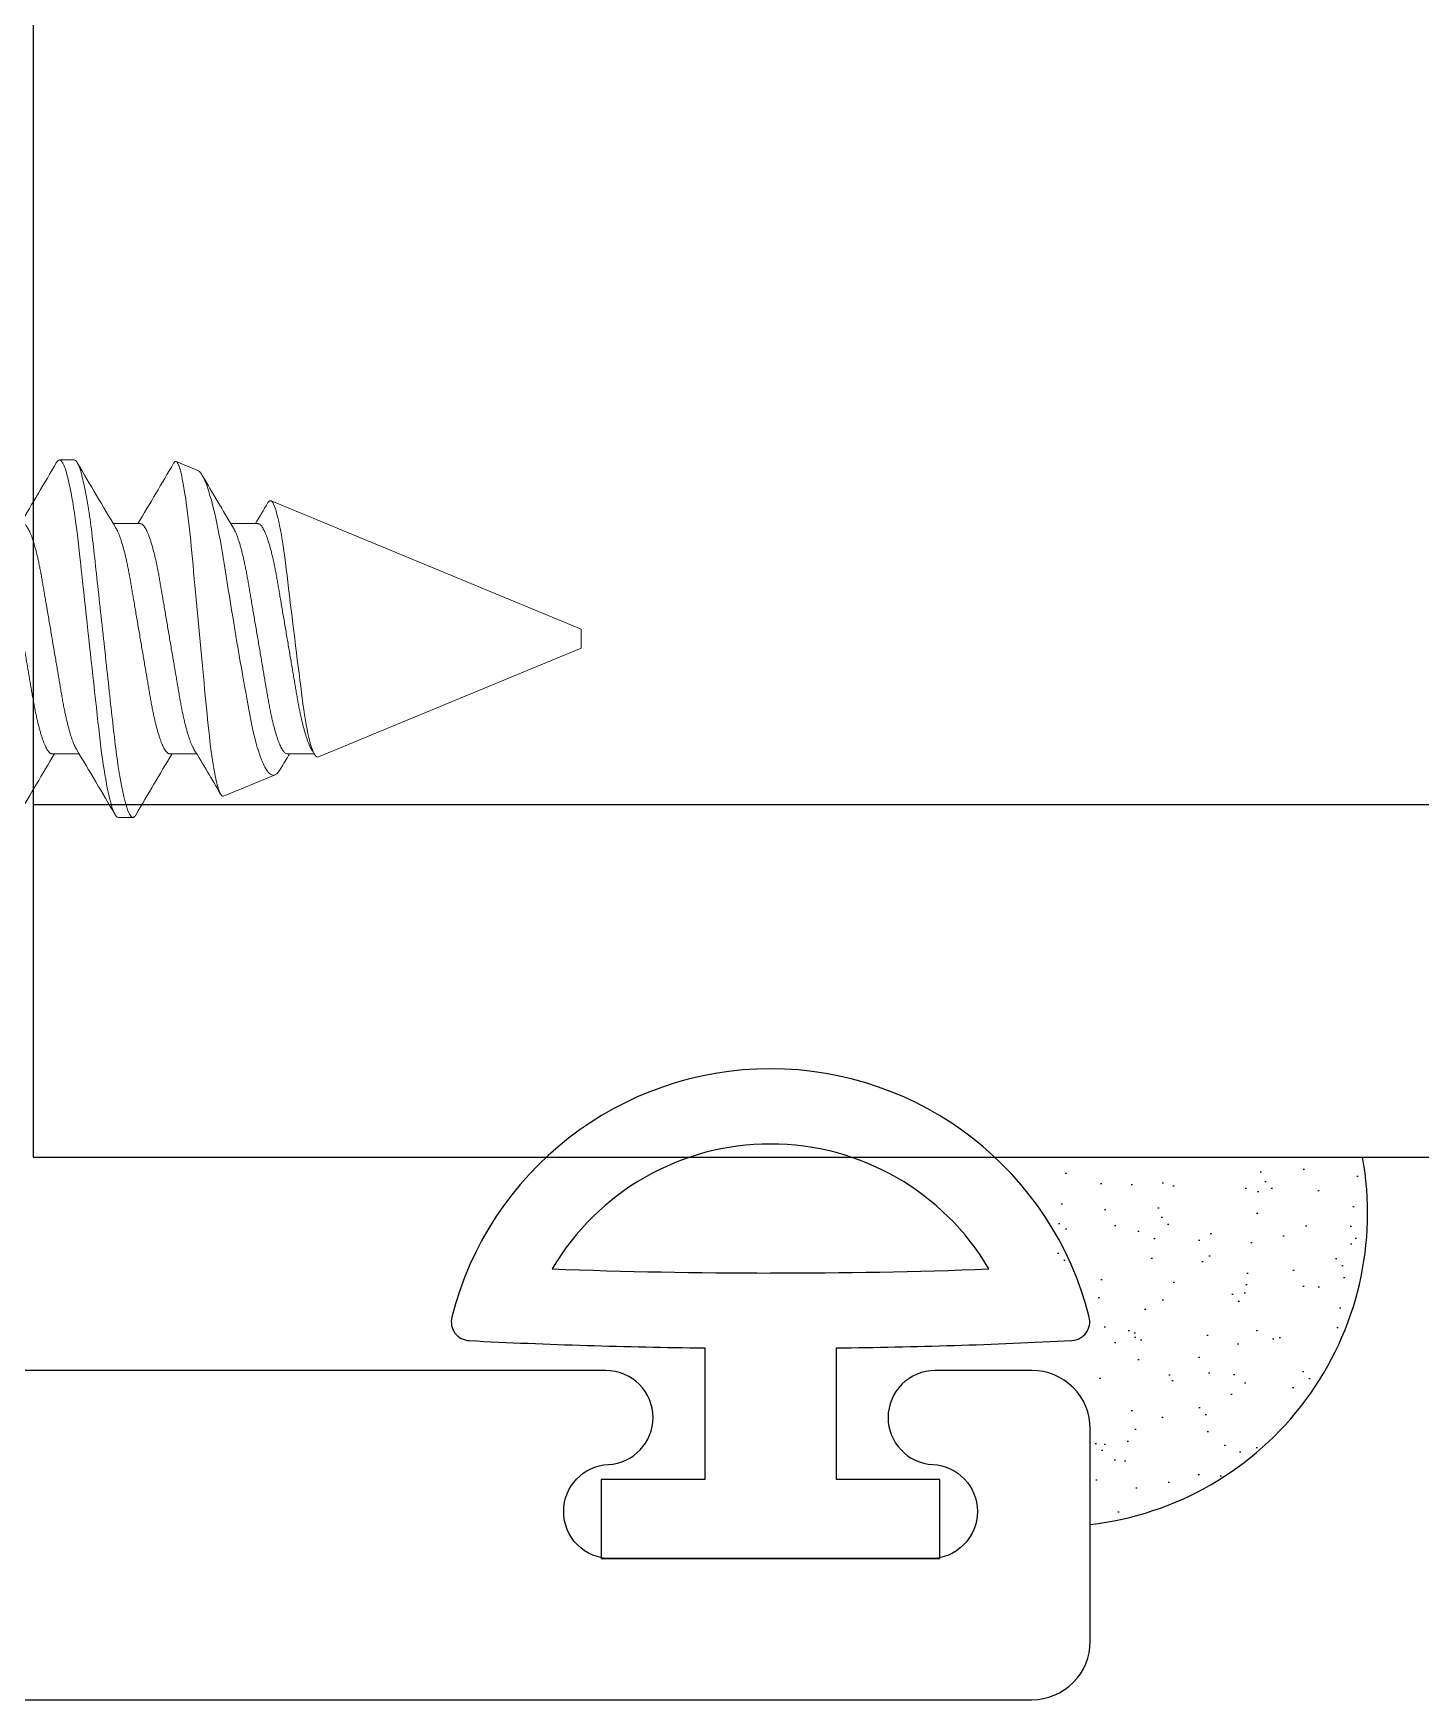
# Model space of a CAD drawing. Extents: x -26 to 91, y -47 to 75.
# Drawn here: x 10.695 to 11.432, y 51.659 to 52.545 of the extents above; entities that cross this region are included whole.
import ezdxf

# ---------------------------------------------------------------- set-up
doc = ezdxf.new("R2010")
doc.units = 0
doc.header["$MEASUREMENT"] = 0
doc.layers.get('0').update_dxf_attribs({"linetype": 'CONTINUOUS'})
for name, color, linetype in [('Ballons', 7, 'CONTINUOUS'), ('FRAME', 1, 'CONTINUOUS'), ('GEOMETRY', 1, 'CONTINUOUS'), ('GLASS', 7, 'CONTINUOUS'), ('TEXT', 7, 'CONTINUOUS')]:
    doc.layers.add(name, color=color, linetype=linetype)

# ---------------------------------------------------------------- blocks, each defined once
blk = doc.blocks.new('no 10 1 in')
at = {"color": 7, "linetype": 'Continuous', "lineweight": 15}
for p, q in [((55.93295, 25.67204), (55.92514, 25.67204)), ((55.99868, 25.66646), (55.98717, 25.67123)), ((56.20248, 25.58204), (56.03762, 25.65033)), ((55.96811, 25.63821), (55.95375, 25.63821)), ((56.03061, 25.63821), (56.01625, 25.63821)), ((56.20248, 25.57704), (56.20248, 25.58204)), ((56.20248, 25.57204), (56.20248, 25.57704)), ((56.06283, 25.5142), (56.20248, 25.57204)), ((55.92123, 25.51587), (55.93559, 25.51587)), ((55.98373, 25.51587), (55.99809, 25.51587)), ((56.04623, 25.51587), (56.06059, 25.51587)), ((56.01239, 25.4933), (56.03975, 25.50464)), ((55.95639, 25.48204), (55.9642, 25.48204))]:
    blk.add_line(p, q, dxfattribs=at)
at = {"color": 7, "linetype": 'Continuous', "lineweight": 15, "flags": 128}
for points in [[(55.92347, 25.67055), (55.92355, 25.6707), (55.92397, 25.67129), (55.92437, 25.67171), (55.92476, 25.67196), (55.92514, 25.67204), (55.92557, 25.67194), (55.92602, 25.67161), (55.92648, 25.67107), (55.92696, 25.67029), (55.92745, 25.66928), (55.92794, 25.66807), (55.92844, 25.66663), (55.92895, 25.66496), (55.92946, 25.66308), (55.92992, 25.66122), (55.93038, 25.65919), (55.93084, 25.657), (55.93129, 25.65466), (55.93175, 25.65217), (55.9322, 25.64954), (55.93265, 25.64679), (55.93309, 25.64391), (55.9335, 25.64108), (55.9339, 25.63816), (55.9343, 25.63515), (55.93468, 25.63208), (55.93506, 25.62895), (55.93542, 25.62576), (55.93584, 25.62193), (55.93628, 25.61796), (55.93673, 25.61385), (55.93719, 25.60963), (55.93762, 25.60576), (55.93805, 25.60181), (55.93849, 25.59779), (55.93894, 25.59371), (55.93939, 25.58959), (55.93984, 25.58543), (55.9403, 25.58124), (55.94076, 25.57704), (55.9412, 25.57305), (55.94164, 25.56907), (55.94207, 25.56512), (55.9425, 25.56119), (55.94293, 25.5573), (55.94335, 25.55347), (55.94384, 25.54903), (55.94431, 25.54468), (55.94478, 25.54045), (55.94523, 25.53634), (55.94562, 25.53278), (55.946, 25.52934), (55.94637, 25.52597), (55.94677, 25.52266), (55.94717, 25.51941), (55.94758, 25.51624), (55.94801, 25.51316), (55.94844, 25.51018), (55.94886, 25.50744), (55.94928, 25.50481), (55.94971, 25.5023), (55.95014, 25.49991), (55.95058, 25.49766), (55.95102, 25.49553), (55.95153, 25.49322), (55.95205, 25.49111), (55.95256, 25.48922), (55.95306, 25.48754), (55.95351, 25.48623), (55.95395, 25.48511), (55.95438, 25.48416), (55.9548, 25.48339), (55.95522, 25.48279), (55.95562, 25.48237), (55.95601, 25.48213), (55.95639, 25.48204), (55.95639, 25.48204)], [(56.01239, 25.4933), (56.01208, 25.49325), (56.01176, 25.49334), (56.01143, 25.49359), (56.0111, 25.49398), (56.01076, 25.49453), (56.01041, 25.49524), (56.01005, 25.49611), (56.0097, 25.49713), (56.00935, 25.49826), (56.009, 25.49952), (56.00865, 25.50094), (56.0083, 25.50249), (56.00794, 25.50421), (56.00758, 25.50607), (56.00722, 25.50807), (56.00687, 25.51021), (56.00653, 25.51239), (56.00619, 25.5147), (56.00585, 25.51712), (56.00552, 25.51966), (56.00518, 25.52236), (56.00486, 25.52516), (56.00453, 25.52809), (56.00422, 25.53111), (56.00392, 25.5341), (56.00362, 25.53716), (56.00331, 25.54032), (56.00299, 25.54354), (56.00267, 25.54689), (56.00234, 25.55029), (56.002, 25.55377), (56.00166, 25.55729), (56.00132, 25.56087), (56.00097, 25.56447), (56.00062, 25.56813), (56.00027, 25.57181), (55.99992, 25.57558), (55.99956, 25.57936), (55.9992, 25.58318), (55.99884, 25.58698), (55.9985, 25.59067), (55.99816, 25.59433), (55.99782, 25.598), (55.99748, 25.60163), (55.99714, 25.60531), (55.99681, 25.60895), (55.99647, 25.61255), (55.99615, 25.6161), (55.99584, 25.61946), (55.99554, 25.62275), (55.99524, 25.62599), (55.99493, 25.62915), (55.99461, 25.6323), (55.99429, 25.63535), (55.99395, 25.63833), (55.99362, 25.6412), (55.99328, 25.64396), (55.99294, 25.6466), (55.99259, 25.64915), (55.99225, 25.65158), (55.99189, 25.65392), (55.99153, 25.65614), (55.99118, 25.65823), (55.99082, 25.66017), (55.99047, 25.66193), (55.99013, 25.66354), (55.98978, 25.66502), (55.98944, 25.66634), (55.9891, 25.66753), (55.98876, 25.66857), (55.98842, 25.66944), (55.98809, 25.67015), (55.98778, 25.67067), (55.98747, 25.67103), (55.98717, 25.67123), (55.98686, 25.67127), (55.98655, 25.67116), (55.98623, 25.67088), (55.9859, 25.67044), (55.98582, 25.67029)], [(55.99867, 25.66645), (55.99906, 25.66626), (55.99958, 25.66584), (56.00012, 25.66524), (56.00068, 25.66447), (56.00126, 25.6635), (56.00185, 25.66236), (56.00245, 25.66104), (56.00306, 25.65954), (56.00362, 25.65804), (56.00418, 25.6564), (56.00475, 25.65462), (56.00532, 25.65271), (56.00591, 25.65062), (56.0065, 25.6484), (56.00709, 25.64604), (56.00768, 25.64356), (56.00825, 25.64104), (56.00881, 25.63841), (56.00938, 25.63567), (56.00994, 25.63282), (56.01051, 25.62981), (56.01106, 25.62672), (56.01162, 25.6235), (56.01216, 25.62021), (56.01267, 25.61696), (56.0132, 25.61365), (56.01374, 25.61025), (56.0143, 25.60679), (56.01488, 25.6032), (56.01547, 25.59957), (56.01607, 25.59587), (56.01669, 25.59215), (56.01724, 25.58878), (56.01781, 25.5854), (56.01838, 25.58199), (56.01895, 25.57858), (56.01954, 25.57511), (56.02013, 25.57165), (56.02072, 25.56819), (56.02131, 25.56475), (56.02188, 25.56147), (56.02245, 25.55821), (56.02302, 25.55498), (56.02358, 25.5518), (56.02415, 25.54861), (56.02471, 25.54547), (56.02526, 25.54239), (56.02581, 25.53937), (56.02632, 25.53655), (56.02685, 25.53382), (56.02739, 25.53116), (56.02795, 25.5286), (56.02853, 25.52609), (56.02913, 25.52369), (56.02973, 25.5214), (56.03035, 25.51923), (56.03091, 25.51741), (56.03147, 25.51569), (56.03204, 25.51408), (56.03261, 25.51258), (56.0332, 25.51118), (56.03379, 25.5099), (56.03439, 25.50875), (56.03498, 25.50773), (56.03558, 25.50682), (56.03619, 25.50606), (56.03679, 25.50545), (56.03738, 25.50498), (56.03799, 25.50465), (56.03858, 25.50449), (56.03917, 25.50448), (56.03975, 25.50464)], [(56.06283, 25.5142), (56.0624, 25.51412), (56.06196, 25.51426), (56.06152, 25.51459), (56.06105, 25.51515), (56.06057, 25.51592), (56.06009, 25.5169), (56.05963, 25.51804), (56.05916, 25.51937), (56.05869, 25.52088), (56.05821, 25.52262), (56.05773, 25.52455), (56.05726, 25.52666), (56.0568, 25.52887), (56.05635, 25.53125), (56.05591, 25.53377), (56.05547, 25.53651), (56.05504, 25.53939), (56.05462, 25.5424), (56.05421, 25.54543), (56.05381, 25.54857), (56.0534, 25.55179), (56.05296, 25.55518), (56.05252, 25.55864), (56.05208, 25.56216), (56.05161, 25.56582), (56.05115, 25.56953), (56.05068, 25.57327), (56.05021, 25.57714), (56.04973, 25.58102), (56.04925, 25.5849), (56.04879, 25.58867), (56.04834, 25.59243), (56.04789, 25.59615), (56.04744, 25.59993), (56.047, 25.60364), (56.04656, 25.60728), (56.04616, 25.61072), (56.04576, 25.61408), (56.04535, 25.61733), (56.04492, 25.62056), (56.04449, 25.62366), (56.04404, 25.62663), (56.04359, 25.62949), (56.04313, 25.63219), (56.04267, 25.63473), (56.0422, 25.63717), (56.04172, 25.63942), (56.04125, 25.64148), (56.04078, 25.64331), (56.04032, 25.64494), (56.03987, 25.64637), (56.03952, 25.64732), (56.03918, 25.64815), (56.03885, 25.64885), (56.03852, 25.64943), (56.0381, 25.64997), (56.0377, 25.65029), (56.0373, 25.6504), (56.03688, 25.65029), (56.03644, 25.64995), (56.03601, 25.64939), (56.03584, 25.6491)]]:
    blk.add_lwpolyline(points, dxfattribs=at)
at = {"color": 7, "linetype": 'Continuous', "lineweight": 15}
for centre, radius, start, end in [((52.31931, 27.78024), 4.17621, 329.14196, 329.65759), ((59.42176, 27.71139), 4.04043, 210.33796, 210.90994), ((52.39346, 27.77331), 4.16266, 329.14166, 329.65463), ((59.05265, 27.45483), 3.53833, 210.40835, 210.93575), ((53.5644, 27.11374), 2.87282, 329.09511, 329.348), ((59.5083, 23.37339), 4.1771, 149.14211, 149.65763), ((52.47033, 23.44433), 4.03724, 30.33774, 30.91016), ((59.56766, 23.37525), 4.17346, 149.14189, 149.65785), ((53.18977, 23.8351), 3.27286, 30.4626, 30.94858), ((57.83153, 24.44648), 2.07999, 149.06041, 149.31577), ((54.28374, 24.45196), 2.07102, 30.90345, 30.98763), ((56.03567, 25.51137), 0.00787, 301.14739, 333.95966)]:
    blk.add_arc(centre, radius, start, end, dxfattribs=at)
for points, knots in [([(55.93295, 25.67204), (55.93408, 25.67204), (55.93539, 25.66973), (55.93815, 25.6601), (55.93958, 25.65279), (55.94156, 25.63947), (55.9422, 25.63465), (55.94338, 25.62461), (55.94393, 25.61939), (55.94579, 25.60246), (55.94718, 25.58977), (55.94997, 25.56432), (55.95136, 25.55163), (55.95322, 25.5347), (55.95377, 25.52948), (55.95496, 25.51943), (55.95559, 25.51462), (55.95757, 25.50129), (55.95901, 25.49399), (55.96176, 25.48436), (55.96307, 25.48204), (55.9642, 25.48204)], [0, 0, 0, 0, 0.125, 0.125, 0.25, 0.25, 0.3125, 0.3125, 0.375, 0.375, 0.5, 0.5, 0.625, 0.625, 0.6875, 0.6875, 0.75, 0.75, 0.875, 0.875, 1, 1, 1, 1]), ([(55.89267, 25.63584), (55.89283, 25.63557), (55.89317, 25.63497), (55.89372, 25.63383), (55.89431, 25.63245), (55.89491, 25.63085), (55.89553, 25.62904), (55.89614, 25.62705), (55.89675, 25.62489), (55.89734, 25.62258), (55.89792, 25.62017), (55.89848, 25.61767), (55.89902, 25.61512), (55.89953, 25.61247), (55.90003, 25.60976), (55.90051, 25.60697), (55.901, 25.60409), (55.90151, 25.60111), (55.90204, 25.59797), (55.9026, 25.59469), (55.90319, 25.59127), (55.90378, 25.58778), (55.90438, 25.58423), (55.90499, 25.58065), (55.9056, 25.5771), (55.90619, 25.5736), (55.90678, 25.57018), (55.90735, 25.56679), (55.90792, 25.56345), (55.90848, 25.56017), (55.90903, 25.55696), (55.90956, 25.55385), (55.91008, 25.55079), (55.91059, 25.54779), (55.91109, 25.54485), (55.91161, 25.54199), (55.91215, 25.53922), (55.91271, 25.53653), (55.91327, 25.534), (55.91384, 25.53162), (55.91442, 25.5294), (55.91499, 25.52732), (55.91558, 25.5254), (55.91616, 25.52364), (55.91675, 25.52204), (55.91733, 25.52062), (55.91792, 25.51937), (55.9185, 25.51829), (55.91908, 25.51739), (55.91965, 25.51671), (55.9202, 25.51622), (55.92073, 25.51593), (55.92106, 25.51589), (55.92123, 25.51587)], [0, 0, 0, 0, 0.016551, 0.036076, 0.055684, 0.076279, 0.09689, 0.117481, 0.138014, 0.158452, 0.178759, 0.19799, 0.217041, 0.235888, 0.254503, 0.272881, 0.291368, 0.310096, 0.329043, 0.349099, 0.369335, 0.389718, 0.410212, 0.430781, 0.451388, 0.471059, 0.490697, 0.51027, 0.529746, 0.549094, 0.568285, 0.58729, 0.606083, 0.625518, 0.644756, 0.664216, 0.683932, 0.703876, 0.724018, 0.743399, 0.7629, 0.782492, 0.802141, 0.821815, 0.841481, 0.861106, 0.880659, 0.90103, 0.921251, 0.941289, 0.961112, 0.980691, 1, 1, 1, 1]), ([(55.90561, 25.63821), (55.90577, 25.6382), (55.90609, 25.63816), (55.9066, 25.63789), (55.90712, 25.63746), (55.90765, 25.63683), (55.90821, 25.63602), (55.90877, 25.63502), (55.90934, 25.63384), (55.90993, 25.63245), (55.91054, 25.63085), (55.91115, 25.62904), (55.91176, 25.62705), (55.91237, 25.62489), (55.91297, 25.62258), (55.91355, 25.62017), (55.91411, 25.61767), (55.91464, 25.61512), (55.91516, 25.61247), (55.91566, 25.60976), (55.91614, 25.60697), (55.91663, 25.60409), (55.91713, 25.60111), (55.91767, 25.59797), (55.91823, 25.59469), (55.91881, 25.59127), (55.91941, 25.58778), (55.92001, 25.58423), (55.92062, 25.58065), (55.92122, 25.5771), (55.92182, 25.5736), (55.9224, 25.57018), (55.92298, 25.56679), (55.92355, 25.56345), (55.92411, 25.56017), (55.92465, 25.55696), (55.92518, 25.55385), (55.9257, 25.55079), (55.92621, 25.54779), (55.92671, 25.54485), (55.92723, 25.54199), (55.92777, 25.53922), (55.92833, 25.53653), (55.9289, 25.534), (55.92947, 25.53162), (55.93004, 25.5294), (55.93062, 25.52732), (55.9312, 25.5254), (55.93179, 25.52363), (55.93237, 25.52204), (55.93296, 25.52062), (55.93354, 25.51938), (55.93395, 25.51859), (55.93416, 25.51826), (55.93418, 25.51824)], [0, 0, 0, 0, 0.018425, 0.037098, 0.055995, 0.075092, 0.094361, 0.113774, 0.1333, 0.152908, 0.173502, 0.194114, 0.214705, 0.235238, 0.255675, 0.275982, 0.295213, 0.314265, 0.333111, 0.351727, 0.370105, 0.388591, 0.407319, 0.426267, 0.446322, 0.466559, 0.486941, 0.507436, 0.528005, 0.548612, 0.568283, 0.587921, 0.607494, 0.626969, 0.646317, 0.665508, 0.684513, 0.703307, 0.722741, 0.74198, 0.761439, 0.781155, 0.801099, 0.821241, 0.840622, 0.860124, 0.879715, 0.899364, 0.919038, 0.938704, 0.95833, 0.977882, 0.998253, 1, 1, 1, 1]), ([(55.95517, 25.63584), (55.95533, 25.63557), (55.95567, 25.63497), (55.95622, 25.63383), (55.95681, 25.63245), (55.95741, 25.63085), (55.95803, 25.62904), (55.95864, 25.62705), (55.95925, 25.62489), (55.95984, 25.62258), (55.96042, 25.62017), (55.96098, 25.61767), (55.96152, 25.61512), (55.96203, 25.61247), (55.96253, 25.60976), (55.96301, 25.60697), (55.9635, 25.60409), (55.96401, 25.60111), (55.96454, 25.59797), (55.9651, 25.59469), (55.96569, 25.59127), (55.96628, 25.58778), (55.96688, 25.58423), (55.96749, 25.58065), (55.9681, 25.5771), (55.96869, 25.5736), (55.96928, 25.57018), (55.96985, 25.56679), (55.97042, 25.56345), (55.97098, 25.56017), (55.97153, 25.55696), (55.97206, 25.55385), (55.97258, 25.55079), (55.97309, 25.54779), (55.97359, 25.54485), (55.97411, 25.54199), (55.97465, 25.53922), (55.97521, 25.53653), (55.97577, 25.534), (55.97634, 25.53162), (55.97692, 25.5294), (55.97749, 25.52732), (55.97808, 25.5254), (55.97866, 25.52364), (55.97925, 25.52204), (55.97983, 25.52062), (55.98042, 25.51937), (55.981, 25.51829), (55.98158, 25.51739), (55.98215, 25.51671), (55.9827, 25.51622), (55.98323, 25.51593), (55.98356, 25.51589), (55.98373, 25.51587)], [0, 0, 0, 0, 0.016551, 0.036076, 0.055684, 0.076279, 0.09689, 0.117481, 0.138014, 0.158452, 0.178759, 0.19799, 0.217041, 0.235888, 0.254503, 0.272882, 0.291368, 0.310096, 0.329043, 0.349099, 0.369335, 0.389718, 0.410212, 0.430781, 0.451388, 0.471059, 0.490697, 0.51027, 0.529746, 0.549094, 0.568285, 0.58729, 0.606083, 0.625518, 0.644756, 0.664216, 0.683932, 0.703876, 0.724018, 0.743399, 0.7629, 0.782492, 0.802141, 0.821815, 0.841481, 0.861106, 0.880659, 0.90103, 0.921251, 0.941289, 0.961112, 0.980691, 1, 1, 1, 1]), ([(55.96811, 25.63821), (55.96827, 25.6382), (55.96859, 25.63816), (55.9691, 25.63789), (55.96962, 25.63746), (55.97016, 25.63683), (55.97071, 25.63602), (55.97127, 25.63502), (55.97184, 25.63384), (55.97243, 25.63245), (55.97304, 25.63085), (55.97365, 25.62904), (55.97426, 25.62705), (55.97487, 25.62489), (55.97547, 25.62258), (55.97605, 25.62017), (55.97661, 25.61767), (55.97714, 25.61512), (55.97766, 25.61247), (55.97816, 25.60976), (55.97864, 25.60697), (55.97913, 25.60409), (55.97963, 25.60111), (55.98017, 25.59797), (55.98073, 25.59469), (55.98131, 25.59127), (55.98191, 25.58778), (55.98251, 25.58423), (55.98312, 25.58065), (55.98372, 25.5771), (55.98432, 25.5736), (55.9849, 25.57018), (55.98548, 25.56679), (55.98605, 25.56345), (55.98661, 25.56017), (55.98715, 25.55696), (55.98768, 25.55385), (55.9882, 25.55079), (55.98871, 25.54779), (55.98921, 25.54485), (55.98973, 25.54199), (55.99027, 25.53922), (55.99083, 25.53653), (55.9914, 25.534), (55.99197, 25.53162), (55.99254, 25.5294), (55.99312, 25.52732), (55.9937, 25.5254), (55.99429, 25.52363), (55.99487, 25.52204), (55.99546, 25.52062), (55.99604, 25.51938), (55.99645, 25.51859), (55.99666, 25.51826), (55.99668, 25.51824)], [0, 0, 0, 0, 0.018425, 0.037098, 0.055995, 0.075092, 0.094361, 0.113774, 0.1333, 0.152908, 0.173502, 0.194114, 0.214705, 0.235237, 0.255675, 0.275982, 0.295213, 0.314265, 0.333111, 0.351727, 0.370105, 0.388591, 0.407319, 0.426267, 0.446323, 0.466559, 0.486941, 0.507436, 0.528005, 0.548612, 0.568283, 0.587921, 0.607494, 0.626969, 0.646317, 0.665508, 0.684513, 0.703307, 0.722741, 0.74198, 0.761439, 0.781155, 0.801099, 0.821241, 0.840622, 0.860124, 0.879715, 0.899364, 0.919038, 0.938704, 0.95833, 0.977882, 0.998253, 1, 1, 1, 1]), ([(56.01767, 25.63584), (56.01783, 25.63557), (56.01817, 25.63497), (56.01872, 25.63383), (56.01931, 25.63245), (56.01991, 25.63085), (56.02053, 25.62904), (56.02114, 25.62705), (56.02175, 25.62489), (56.02234, 25.62258), (56.02292, 25.62017), (56.02348, 25.61767), (56.02402, 25.61512), (56.02453, 25.61247), (56.02503, 25.60976), (56.02551, 25.60697), (56.026, 25.60409), (56.02651, 25.60111), (56.02704, 25.59797), (56.0276, 25.59469), (56.02819, 25.59127), (56.02878, 25.58778), (56.02938, 25.58423), (56.02999, 25.58065), (56.0306, 25.5771), (56.03119, 25.5736), (56.03178, 25.57018), (56.03235, 25.56679), (56.03292, 25.56345), (56.03348, 25.56017), (56.03403, 25.55696), (56.03456, 25.55385), (56.03508, 25.55079), (56.03559, 25.54779), (56.03609, 25.54485), (56.03661, 25.54199), (56.03715, 25.53922), (56.03771, 25.53653), (56.03827, 25.534), (56.03884, 25.53162), (56.03942, 25.5294), (56.03999, 25.52732), (56.04058, 25.5254), (56.04116, 25.52364), (56.04175, 25.52204), (56.04233, 25.52062), (56.04292, 25.51937), (56.0435, 25.51829), (56.04408, 25.51739), (56.04465, 25.51671), (56.0452, 25.51622), (56.04573, 25.51593), (56.04606, 25.51589), (56.04623, 25.51587)], [0, 0, 0, 0, 0.016551, 0.036076, 0.055684, 0.076279, 0.09689, 0.117481, 0.138014, 0.158452, 0.178759, 0.19799, 0.217041, 0.235888, 0.254503, 0.272882, 0.291368, 0.310096, 0.329043, 0.349099, 0.369335, 0.389718, 0.410212, 0.430781, 0.451388, 0.471059, 0.490697, 0.51027, 0.529746, 0.549094, 0.568285, 0.58729, 0.606083, 0.625518, 0.644756, 0.664216, 0.683932, 0.703876, 0.724018, 0.743399, 0.7629, 0.782492, 0.802141, 0.821815, 0.841481, 0.861106, 0.880659, 0.90103, 0.921251, 0.941289, 0.961112, 0.980691, 1, 1, 1, 1]), ([(56.03061, 25.63821), (56.03077, 25.6382), (56.03109, 25.63816), (56.0316, 25.63789), (56.03212, 25.63746), (56.03266, 25.63683), (56.03321, 25.63602), (56.03377, 25.63502), (56.03434, 25.63384), (56.03493, 25.63245), (56.03554, 25.63085), (56.03615, 25.62904), (56.03676, 25.62705), (56.03737, 25.62489), (56.03797, 25.62258), (56.03855, 25.62017), (56.03911, 25.61767), (56.03964, 25.61512), (56.04016, 25.61247), (56.04066, 25.60976), (56.04114, 25.60697), (56.04163, 25.60409), (56.04213, 25.60111), (56.04267, 25.59797), (56.04323, 25.59469), (56.04381, 25.59127), (56.04441, 25.58778), (56.04501, 25.58423), (56.04562, 25.58065), (56.04622, 25.5771), (56.04682, 25.5736), (56.0474, 25.57018), (56.04798, 25.56679), (56.04855, 25.56345), (56.04911, 25.56017), (56.04965, 25.55696), (56.05018, 25.55385), (56.0507, 25.55079), (56.05121, 25.54779), (56.05171, 25.54485), (56.05224, 25.54199), (56.05277, 25.53922), (56.05333, 25.53653), (56.0539, 25.534), (56.05447, 25.53162), (56.05504, 25.5294), (56.05562, 25.52732), (56.0562, 25.5254), (56.05679, 25.52363), (56.05737, 25.52204), (56.05796, 25.52062), (56.05854, 25.51938), (56.05895, 25.51859), (56.05916, 25.51826), (56.05918, 25.51824)], [0, 0, 0, 0, 0.018425, 0.037098, 0.055995, 0.075092, 0.094361, 0.113774, 0.1333, 0.152908, 0.173502, 0.194114, 0.214705, 0.235238, 0.255676, 0.275983, 0.295213, 0.314265, 0.333111, 0.351727, 0.370105, 0.388591, 0.40732, 0.426267, 0.446323, 0.466559, 0.486942, 0.507436, 0.528005, 0.548612, 0.568283, 0.587921, 0.607494, 0.62697, 0.646318, 0.665508, 0.684514, 0.703307, 0.722742, 0.74198, 0.76144, 0.781155, 0.8011, 0.821242, 0.840623, 0.860124, 0.879716, 0.899365, 0.919039, 0.938705, 0.95833, 0.977883, 0.998254, 1, 1, 1, 1]), ([(55.9642, 25.48204), (55.96435, 25.48206), (55.96463, 25.4821), (55.96508, 25.48245), (55.9655, 25.48291), (55.96576, 25.48336), (55.96587, 25.48355)], [0, 0, 0, 0, 0.267657, 0.538485, 0.812222, 1, 1, 1, 1])]:
    blk.add_open_spline(points, degree=3, knots=knots, dxfattribs=at)
blk = doc.blocks.new('25031')
at = {"layer": 'GEOMETRY', "color": 5}
for p, q in [((-0.035, 0.112), (-0.035, 0.042)), ((0.035, 0.042), (0.035, 0.112)), ((-0.035, 0.042), (-0.09, 0.042)), ((-0.09, 0.042), (-0.09, 0)), ((0.09, 0.042), (0.035, 0.042)), ((0.09, 0), (0.09, 0.042)), ((-0.09, 0), (0.09, 0))]:
    blk.add_line(p, q, dxfattribs=at)
for centre, radius, start, end in [((0.00001, 0.08562), 0.17476, 14.16222, 165.86854), ((0.00001, 0.08562), 0.13476, 30.48079, 149.52589), ((0.0002, 3.29043), 3.13862, 267.87586, 269.9963), ((0.00504, 3.05622), 2.90437, 269.90051, 272.19223), ((-0.15976, 0.12585), 0.01, 165.86854, 267.1063), ((0.15976, 0.12593), 0.01, 273.02232, 14.16222), ((0.0002, 3.29043), 3.17862, 267.1063, 269.36545), ((0.00504, 3.05622), 2.94437, 270.58295, 273.02232)]:
    blk.add_arc(centre, radius, start, end, dxfattribs=at)
blk = doc.blocks.new('3809 BLOCK FRAME')
blk.add_lwpolyline([(0, 0), (0, 1.423, 0.414214), (-0.031, 1.454), (-0.144, 1.454, 0.414214), (-0.175, 1.423), (-0.175, 1.3715, 0.414214), (-0.15, 1.3465), (-0.15, 1.3465, 0.399638), (-0.12503, 1.37025, -0.399638), (-0.10006, 1.394), (-0.1, 1.394, -0.414214), (-0.075, 1.369), (-0.075, 1.199, -0.414214), (-0.1, 1.174), (-0.10006, 1.174, -0.399638), (-0.12503, 1.19775, 0.399638), (-0.15, 1.2215, 0.414214), (-0.175, 1.1965), (-0.175, 0.464, -0.414214)], format="xyb")

msp = doc.modelspace()

# ---------------------------------------------------------------- hatches: boundary and pattern name
at = {"layer": 'TEXT'}
h = msp.add_hatch(dxfattribs=at)
h.set_pattern_fill('AR-SAND', color=256, scale=0.02, angle=90, style=0)
h.set_pattern_definition([(52.5, (5.143442, 44.937966), (0.03853648, -0.00125987), [0, -0.0304, 0, -0.034, 0, -0.0325]), (82.5, (5.14344, 44.937966), (0.05644292, 0.03539553), [0, -0.0164, 0, -0.0274, 0, -0.0105]), (122.5, (5.143442, 44.913366), (0.00011318, 0.06228284), [0, -0.01, 0, -0.036, 0, -0.047]), (132.5, (5.14344, 44.913366), (0.0175535, 0.06012253), [0, -0.005, 0, -0.0236, 0, -0.027])])
h.paths.add_polyline_path([(11.40131, 51.94783, -0.433026), (11.25651, 51.75255), (11.25651, 51.86555, 0.414214), (11.22551, 51.89655), (11.22974, 51.90029, 0.414214), (11.23974, 51.91029), (11.23974, 51.93783, 0.414214), (11.22974, 51.94783)])

# ---------------------------------------------------------------- linework, layer by layer
at = {"layer": 'GLASS'}
for p, q in [((10.69451, 53.1889), (10.69451, 51.94783)), ((10.69451, 52.13533), (12.47884, 52.13533)), ((10.69451, 51.94783), (12.47884, 51.94783))]:
    msp.add_line(p, q, dxfattribs=at)
at = {"layer": 'TEXT'}
msp.add_arc((11.23731, 51.91811), 0.16667, 276.61327, 10.26868, dxfattribs=at)

# ---------------------------------------------------------------- block references
at = {"layer": 'Ballons'}
msp.add_blockref('no 10 1 in', (-45.21673, 26.6464), dxfattribs=at)
at = {"layer": 'FRAME', "rotation": 270}
msp.add_blockref('3809 BLOCK FRAME', (9.80251, 51.65945), dxfattribs=at)
at = {"layer": 'TEXT'}
msp.add_blockref('25031', (11.08651, 51.73445), dxfattribs=at)

doc.saveas('drawing.dxf')
